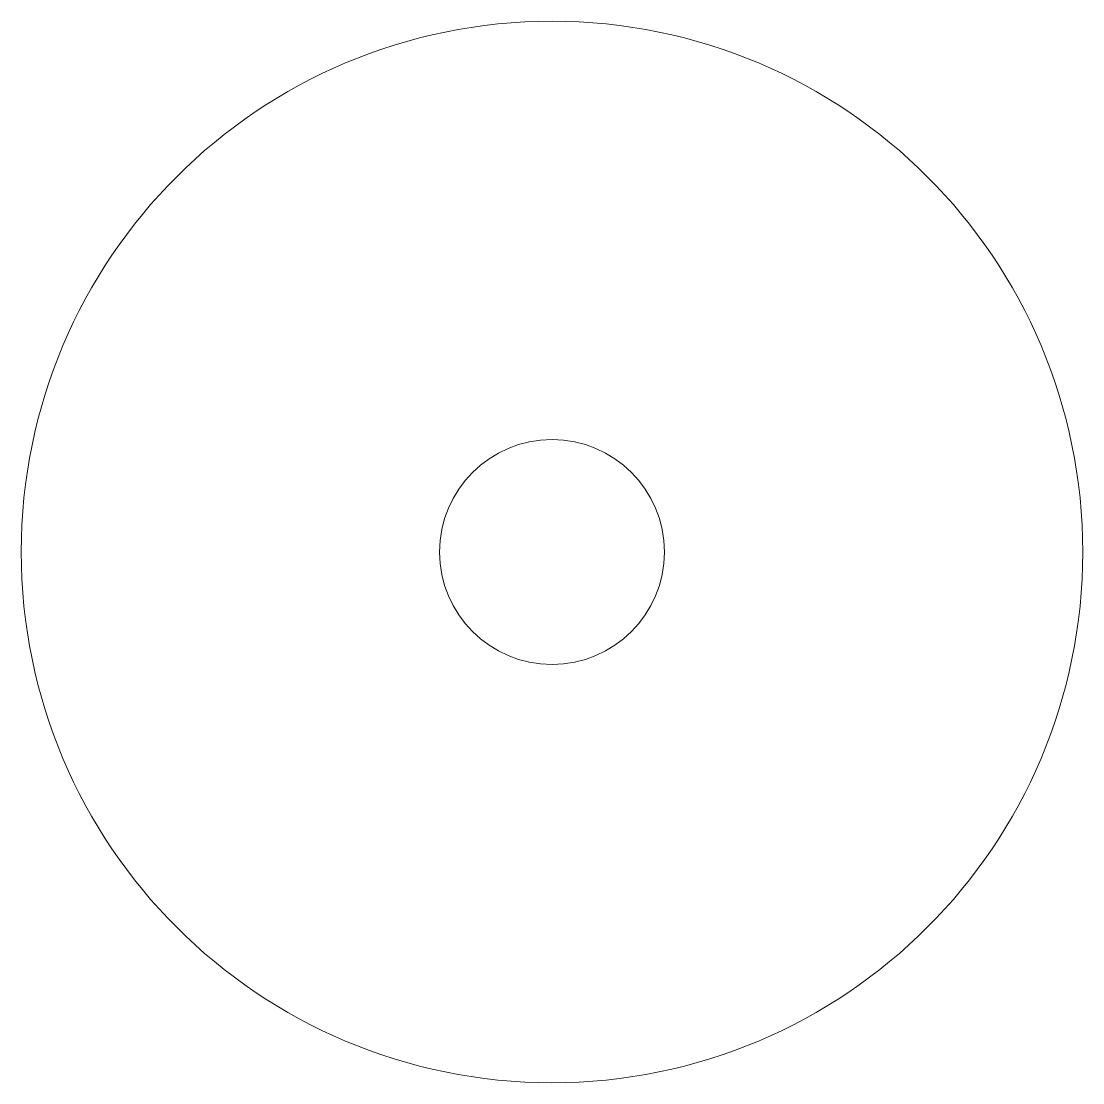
# Model space of a CAD drawing. Header units: millimetres. Extents: x -13.9 to 13.9, y -13.9 to 13.9.
import ezdxf

# ---------------------------------------------------------------- set-up
doc = ezdxf.new("R2010")
doc.units = ezdxf.units.MM

msp = doc.modelspace()

# ---------------------------------------------------------------- linework, layer by layer
at = {"color": 7, "linetype": 'Continuous', "lineweight": 15}
for radius in [13.925, 2.95]:
    msp.add_circle((0, 0), radius, dxfattribs=at)

doc.saveas('drawing.dxf')
